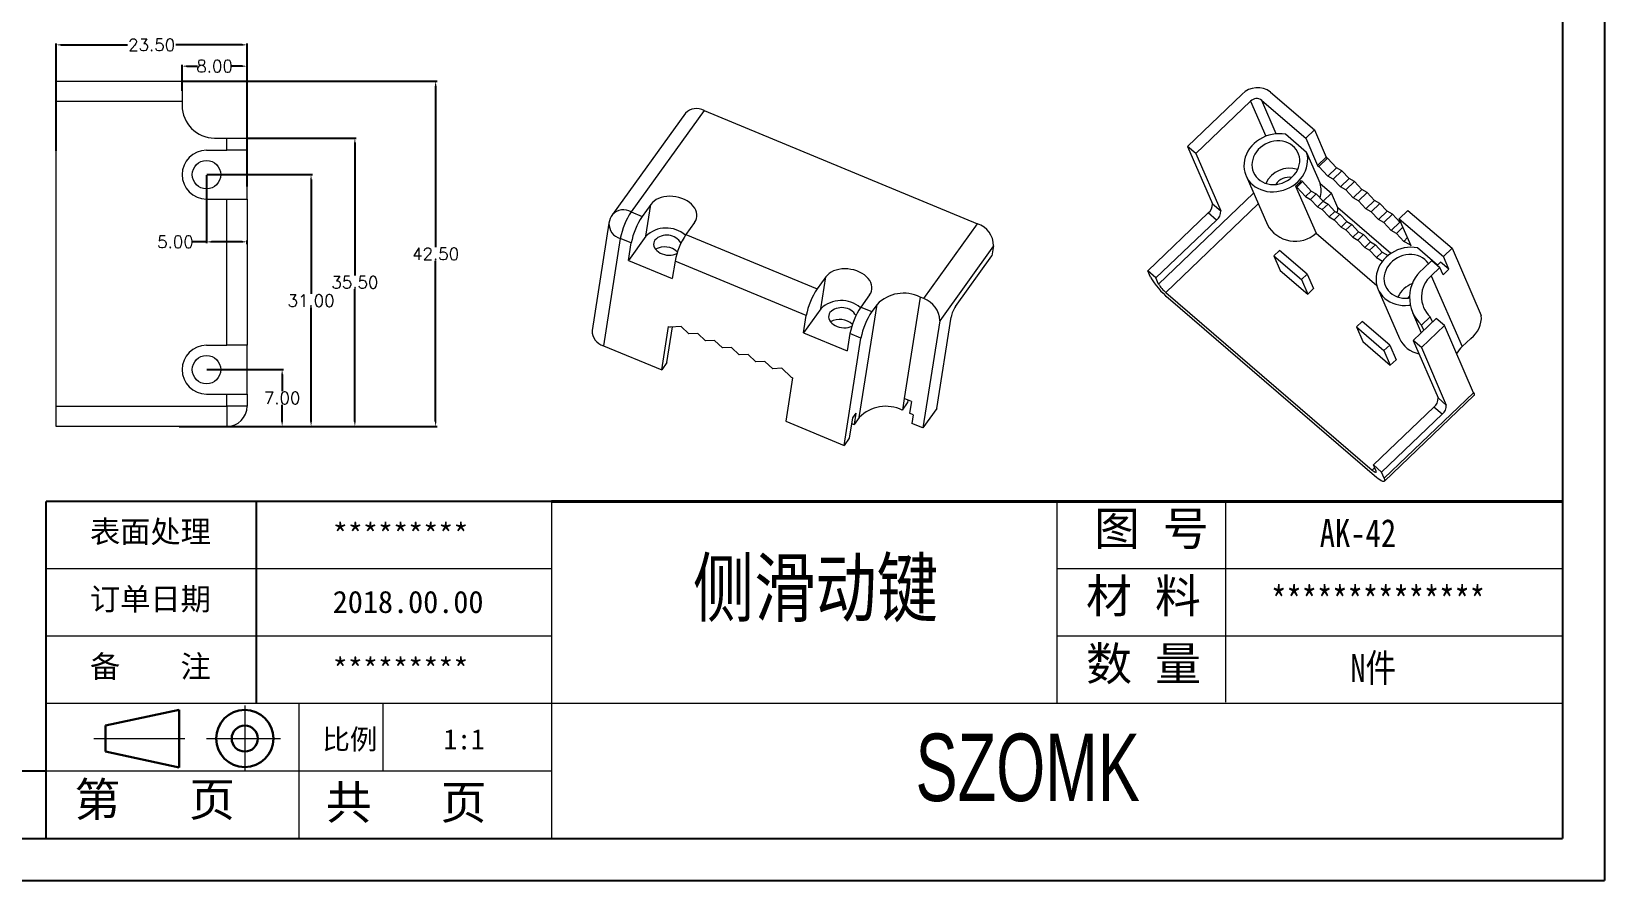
# Model space of a CAD drawing. Header units: inches. Extents: x 1696 to 3185, y 390 to 766.
# Drawn here: x 1810.4 to 2004, y 389.6 to 494.1 of the extents above; entities that cross this region are included whole.
import ezdxf

# ---------------------------------------------------------------- set-up
doc = ezdxf.new("R2010")
doc.units = ezdxf.units.IN
doc.header["$LTSCALE"] = 15
doc.linetypes.add('CENTER2', pattern=[28.575, 19.05, -3.175, 3.175, -3.175])
doc.layers.add('文字', color=81, linetype='Continuous')
for name, color, linetype, lineweight in [('粗实线', 7, 'Continuous', 30), ('细实线', 3, 'Continuous', 9), ('细点划线', 2, 'CENTER2', 9)]:
    doc.layers.add(name, color=color, linetype=linetype, lineweight=lineweight)
doc.styles.get("Standard").update_dxf_attribs({"font": 'txt', "bigfont": 'gbcbig.shx'})
doc.styles.add('宋体', font='', dxfattribs={"width": 0.8, "height": 3.5})
doc.styles.add('长仿宋', font='', dxfattribs={"width": 0.7, "height": 4})
doc.styles.get('宋体').set_extended_font_data('SimSun')
doc.styles.get('长仿宋').set_extended_font_data('SimSun')
doc.dimstyles.new('2', dxfattribs={"dimtxt": 1.5, "dimasz": 0.6, "dimexe": 0.18, "dimexo": 0.0625, "dimgap": 0.09, "dimtad": 0, "dimtih": 1, "dimtoh": 1, "dimzin": 0, "dimdsep": 46, "dimtxsty": 'Standard', "dimcen": 0, "dimadec": 0, "dimazin": 2, "dimtfac": 1, "dimtofl": 0, "dimtmove": 0, "dimatfit": 3, "dimfxl": 1, "dimtolj": 1, "dimtzin": 0, "dimarcsym": 0})

# ---------------------------------------------------------------- blocks, each defined once
blk = doc.blocks.new('*D273')
at = {"color": 0, "lineweight": -2}
for p, q in [((1831.99, 452.49), (1841.42, 452.49)), ((1841.24, 451.89), (1841.24, 449.83)), ((1841.24, 446.09), (1841.24, 448.15)), ((1828.58, 445.49), (1841.42, 445.49))]:
    blk.add_line(p, q, dxfattribs=at)
at = {"color": 0}
for points in [[(1841.14, 451.89), (1841.34, 451.89), (1841.24, 452.49)], [(1841.14, 446.09), (1841.34, 446.09), (1841.24, 445.49)]]:
    blk.add_solid(points, dxfattribs=at)
at = {"layer": 'Defpoints', "color": 0}
for p in [(1831.93, 452.49), (1841.24, 452.49), (1828.52, 445.49)]:
    blk.add_point(p, dxfattribs=at)
at = {"color": 0, "insert": (1841.24, 448.99), "char_height": 1.5, "attachment_point": 5}
blk.add_mtext('\\A1;7.00', dxfattribs=at)
blk = doc.blocks.new('*D274')
at = {"color": 0, "lineweight": -2}
for p, q in [((1831.99, 476.49), (1844.98, 476.49)), ((1844.8, 475.89), (1844.8, 461.83)), ((1844.8, 446.09), (1844.8, 460.15)), ((1830.68, 445.49), (1844.98, 445.49))]:
    blk.add_line(p, q, dxfattribs=at)
at = {"color": 0}
for points in [[(1844.7, 475.89), (1844.9, 475.89), (1844.8, 476.49)], [(1844.7, 446.09), (1844.9, 446.09), (1844.8, 445.49)]]:
    blk.add_solid(points, dxfattribs=at)
at = {"layer": 'Defpoints', "color": 0}
for p in [(1831.93, 476.49), (1844.8, 476.49), (1830.62, 445.49)]:
    blk.add_point(p, dxfattribs=at)
at = {"color": 0, "insert": (1844.8, 460.99), "char_height": 1.5, "attachment_point": 5}
blk.add_mtext('\\A1;31.00', dxfattribs=at)
blk = doc.blocks.new('*D275')
at = {"color": 0, "lineweight": -2}
for p, q in [((1836.99, 480.99), (1850.37, 480.99)), ((1850.19, 480.39), (1850.19, 464.08)), ((1850.19, 446.09), (1850.19, 462.4)), ((1828.58, 445.49), (1850.37, 445.49))]:
    blk.add_line(p, q, dxfattribs=at)
at = {"color": 0}
for points in [[(1850.09, 480.39), (1850.29, 480.39), (1850.19, 480.99)], [(1850.09, 446.09), (1850.29, 446.09), (1850.19, 445.49)]]:
    blk.add_solid(points, dxfattribs=at)
at = {"layer": 'Defpoints', "color": 0}
for p in [(1836.93, 480.99), (1850.19, 480.99), (1828.52, 445.49)]:
    blk.add_point(p, dxfattribs=at)
at = {"color": 0, "insert": (1850.19, 463.24), "char_height": 1.5, "attachment_point": 5}
blk.add_mtext('\\A1;35.50', dxfattribs=at)
blk = doc.blocks.new('*D276')
at = {"color": 0, "lineweight": -2}
for p, q in [((1828.99, 487.99), (1860.31, 487.99)), ((1860.13, 487.39), (1860.13, 467.58)), ((1860.13, 446.09), (1860.13, 465.9)), ((1828.58, 445.49), (1860.31, 445.49))]:
    blk.add_line(p, q, dxfattribs=at)
at = {"color": 0}
for points in [[(1860.03, 487.39), (1860.23, 487.39), (1860.13, 487.99)], [(1860.03, 446.09), (1860.23, 446.09), (1860.13, 445.49)]]:
    blk.add_solid(points, dxfattribs=at)
at = {"layer": 'Defpoints', "color": 0}
for p in [(1828.93, 487.99), (1828.52, 445.49), (1860.13, 445.49)]:
    blk.add_point(p, dxfattribs=at)
at = {"color": 0, "insert": (1860.13, 466.74), "char_height": 1.5, "attachment_point": 5}
blk.add_mtext('\\A1;42.50', dxfattribs=at)
blk = doc.blocks.new('*D277')
at = {"color": 0, "lineweight": -2}
for p, q in [((1828.93, 486.8), (1828.93, 490.02)), ((1829.53, 489.84), (1830.84, 489.84)), ((1836.33, 489.84), (1835.02, 489.84)), ((1836.93, 478.33), (1836.93, 490.02))]:
    blk.add_line(p, q, dxfattribs=at)
at = {"color": 0}
for points in [[(1829.53, 489.94), (1829.53, 489.74), (1828.93, 489.84)], [(1836.33, 489.94), (1836.33, 489.74), (1836.93, 489.84)]]:
    blk.add_solid(points, dxfattribs=at)
at = {"layer": 'Defpoints', "color": 0}
for p in [(1828.93, 489.84), (1828.93, 486.74), (1836.93, 478.27)]:
    blk.add_point(p, dxfattribs=at)
at = {"color": 0, "insert": (1832.93, 489.84), "char_height": 1.5, "attachment_point": 5}
blk.add_mtext('\\A1;8.00', dxfattribs=at)
blk = doc.blocks.new('*D278')
at = {"color": 0, "lineweight": -2}
for p, q in [((1813.43, 479.42), (1813.43, 492.64)), ((1814.03, 492.46), (1822.22, 492.46)), ((1836.33, 492.46), (1828.15, 492.46)), ((1836.93, 475.05), (1836.93, 492.64))]:
    blk.add_line(p, q, dxfattribs=at)
at = {"color": 0}
for points in [[(1814.03, 492.56), (1814.03, 492.36), (1813.43, 492.46)], [(1836.33, 492.56), (1836.33, 492.36), (1836.93, 492.46)]]:
    blk.add_solid(points, dxfattribs=at)
at = {"layer": 'Defpoints', "color": 0}
for p in [(1813.43, 492.46), (1813.43, 479.36), (1836.93, 474.99)]:
    blk.add_point(p, dxfattribs=at)
at = {"color": 0, "insert": (1825.18, 492.46), "char_height": 1.5, "attachment_point": 5}
blk.add_mtext('\\A1;23.50', dxfattribs=at)
blk = doc.blocks.new('*D279')
at = {"color": 0, "lineweight": -2}
for p, q in [((1831.93, 476.43), (1831.93, 468.04)), ((1831.93, 468.22), (1830.2, 468.22)), ((1836.33, 468.22), (1832.53, 468.22)), ((1836.93, 467.95), (1836.93, 468.4))]:
    blk.add_line(p, q, dxfattribs=at)
at = {"color": 0}
for points in [[(1832.53, 468.32), (1832.53, 468.12), (1831.93, 468.22)], [(1836.33, 468.32), (1836.33, 468.12), (1836.93, 468.22)]]:
    blk.add_solid(points, dxfattribs=at)
at = {"layer": 'Defpoints', "color": 0}
for p in [(1831.93, 476.49), (1831.93, 468.22), (1836.93, 467.89)]:
    blk.add_point(p, dxfattribs=at)
at = {"color": 0, "insert": (1828.11, 468.22), "char_height": 1.5, "attachment_point": 5}
blk.add_mtext('\\A1;5.00', dxfattribs=at)

msp = doc.modelspace()

# ---------------------------------------------------------------- linework, layer by layer
for p, q in [((2003.987, 607.341), (2003.987, 389.613)), ((1998.803, 602.157), (1998.803, 394.797)), ((1874.387, 436.269), (1812.179, 436.269)), ((1812.179, 394.797), (1812.179, 436.269)), ((1838.099, 411.386), (1838.099, 436.269)), ((1812.179, 403.092), (1701.241, 403.092)), ((1701.241, 394.797), (1998.803, 394.797)), ((1696.057, 389.613), (2003.987, 389.613))]:
    msp.add_line(p, q)
at = {"color": 7, "linetype": 'Continuous', "lineweight": 15}
for p, q in [((1813.432, 487.989), (1828.932, 487.989)), ((1813.432, 485.489), (1813.432, 487.989)), ((1828.932, 487.989), (1828.932, 485.489)), ((1952.657, 479.963), (1959.398, 486.411)), ((1962.865, 486.651), (1968.283, 481.99)), ((1828.932, 485.489), (1813.432, 485.489)), ((1813.432, 447.989), (1813.432, 485.489)), ((1828.932, 485.489), (1828.932, 484.989)), ((1890.864, 484.051), (1881.899, 471.583)), ((1893.175, 484.375), (1884.209, 471.908)), ((1893.175, 484.375), (1926.823, 470.433)), ((1953.673, 479.089), (1960.413, 485.537)), ((1961.8, 485.633), (1967.218, 480.972)), ((1832.932, 480.989), (1834.432, 480.989)), ((1834.432, 479.489), (1834.432, 480.989)), ((1834.432, 480.989), (1836.932, 480.989)), ((1836.932, 480.989), (1836.932, 479.489)), ((1967.327, 479.201), (1964.704, 481.458)), ((1967.218, 480.972), (1968.283, 481.99)), ((1967.218, 480.972), (1968.678, 477.619)), ((1968.283, 481.99), (1969.742, 478.638)), ((1831.932, 479.489), (1834.432, 479.489)), ((1836.932, 479.489), (1834.432, 479.489)), ((1836.932, 473.489), (1836.932, 479.489)), ((1953.673, 479.089), (1952.657, 479.963)), ((1952.657, 479.963), (1955.732, 472.9)), ((1953.673, 479.089), (1956.747, 472.026)), ((1967.327, 479.201), (1968.981, 475.401)), ((1969.742, 478.638), (1968.678, 477.619)), ((1968.833, 477.486), (1969.897, 478.504)), ((1969.742, 478.638), (1969.897, 478.504)), ((1970.991, 477.339), (1969.897, 478.504)), ((1959.865, 476.357), (1962.492, 470.323)), ((1968.678, 477.619), (1968.833, 477.486)), ((1969.927, 476.321), (1968.833, 477.486)), ((1969.927, 476.321), (1970.991, 477.339)), ((1970.577, 475.948), (1969.927, 476.321)), ((1971.641, 476.966), (1970.577, 475.948)), ((1971.641, 476.966), (1970.991, 477.339)), ((1972.549, 475.999), (1971.641, 476.966)), ((1965.963, 475.078), (1968.492, 469.267)), ((1965.963, 475.078), (1966.098, 474.962)), ((1966.808, 475.641), (1966.098, 474.962)), ((1966.098, 474.962), (1967.192, 473.797)), ((1966.808, 475.641), (1966.672, 475.757)), ((1966.808, 475.641), (1967.902, 474.476)), ((1967.902, 474.476), (1967.192, 473.797)), ((1967.902, 474.476), (1968.509, 474.127)), ((1968.981, 475.401), (1970.379, 474.199)), ((1971.485, 474.981), (1970.577, 475.948)), ((1971.485, 474.981), (1972.549, 475.999)), ((1972.134, 474.608), (1971.485, 474.981)), ((1973.199, 475.626), (1972.134, 474.608)), ((1973.042, 473.641), (1972.134, 474.608)), ((1973.199, 475.626), (1972.549, 475.999)), ((1973.042, 473.641), (1974.107, 474.659)), ((1974.107, 474.659), (1973.199, 475.626)), ((1974.756, 474.286), (1974.107, 474.659)), ((1831.932, 473.489), (1834.432, 473.489)), ((1834.432, 455.489), (1834.432, 473.489)), ((1834.432, 473.489), (1836.932, 473.489)), ((1836.932, 473.489), (1836.932, 455.489)), ((1886.622, 472.834), (1885.555, 471.35)), ((1886.005, 468.909), (1886.622, 472.834)), ((1955.732, 472.9), (1956.747, 472.026)), ((1967.192, 473.797), (1967.799, 473.448)), ((1967.799, 473.448), (1968.509, 474.127)), ((1967.799, 473.448), (1968.648, 472.544)), ((1968.509, 474.127), (1969.358, 473.223)), ((1969.358, 473.223), (1968.648, 472.544)), ((1968.648, 472.544), (1969.256, 472.195)), ((1969.256, 472.195), (1969.965, 472.874)), ((1970.379, 474.199), (1969.358, 473.223)), ((1969.358, 473.223), (1969.965, 472.874)), ((1969.965, 472.874), (1970.814, 471.97)), ((1971.157, 472.411), (1970.379, 474.199)), ((1973.692, 473.268), (1973.042, 473.641)), ((1974.756, 474.286), (1973.692, 473.268)), ((1974.6, 472.301), (1973.692, 473.268)), ((1974.6, 472.301), (1975.664, 473.319)), ((1975.664, 473.319), (1974.756, 474.286)), ((1976.314, 472.946), (1975.25, 471.928)), ((1976.314, 472.946), (1975.664, 473.319)), ((1977.222, 471.979), (1976.314, 472.946)), ((1881.459, 470.512), (1879.381, 457.31)), ((1884.209, 471.908), (1885.555, 471.35)), ((1892.006, 470.603), (1890.939, 469.119)), ((1955.217, 471.775), (1947.767, 464.648)), ((1956.232, 470.901), (1948.782, 463.774)), ((1956.232, 470.901), (1955.217, 471.775)), ((1969.256, 472.195), (1970.104, 471.291)), ((1970.814, 471.97), (1970.104, 471.291)), ((1970.104, 471.291), (1970.712, 470.943)), ((1970.712, 470.943), (1971.421, 471.621)), ((1970.712, 470.943), (1971.561, 470.039)), ((1970.814, 471.97), (1971.421, 471.621)), ((1971.421, 471.621), (1972.27, 470.718)), ((1972.27, 470.718), (1971.561, 470.039)), ((1972.27, 470.718), (1972.877, 470.369)), ((1975.25, 471.928), (1974.6, 472.301)), ((1976.158, 470.961), (1975.25, 471.928)), ((1976.158, 470.961), (1977.222, 471.979)), ((1976.808, 470.588), (1976.158, 470.961)), ((1977.872, 471.606), (1976.808, 470.588)), ((1977.716, 469.621), (1976.808, 470.588)), ((1977.872, 471.606), (1977.222, 471.979)), ((1977.716, 469.621), (1978.78, 470.639)), ((1978.78, 470.639), (1977.872, 471.606)), ((1979.796, 472.085), (1978.732, 471.067)), ((1980.192, 467.714), (1978.732, 471.067)), ((1978.732, 471.067), (1984.15, 466.406)), ((1978.965, 470.533), (1978.78, 470.639)), ((1979.796, 472.085), (1985.215, 467.424)), ((1882.861, 468.639), (1880.783, 455.437)), ((1884.207, 468.081), (1882.861, 468.639)), ((1886.005, 468.909), (1883.87, 465.941)), ((1890.939, 469.119), (1907.09, 462.426)), ((1920.205, 461.23), (1926.823, 470.433)), ((1968.492, 469.267), (1975.958, 462.844)), ((1971.561, 470.039), (1972.168, 469.69)), ((1972.168, 469.69), (1972.877, 470.369)), ((1972.168, 469.69), (1973.017, 468.786)), ((1972.877, 470.369), (1973.726, 469.465)), ((1973.726, 469.465), (1973.017, 468.786)), ((1973.017, 468.786), (1973.624, 468.437)), ((1973.624, 468.437), (1974.334, 469.116)), ((1973.726, 469.465), (1974.334, 469.116)), ((1974.334, 469.116), (1975.182, 468.212)), ((1978.365, 469.247), (1977.716, 469.621)), ((1979.183, 470.03), (1978.365, 469.247)), ((1979.273, 468.281), (1978.365, 469.247)), ((1979.273, 468.281), (1979.748, 468.734)), ((1883.87, 465.941), (1884.207, 468.081)), ((1928.785, 467.719), (1922.168, 458.517)), ((1928.785, 467.719), (1928.594, 466.506)), ((1964.002, 467.158), (1963.292, 466.48)), ((1967.388, 464.245), (1964.002, 467.158)), ((1973.624, 468.437), (1974.473, 467.533)), ((1975.182, 468.212), (1974.473, 467.533)), ((1974.473, 467.533), (1975.08, 467.184)), ((1975.08, 467.184), (1975.79, 467.863)), ((1975.08, 467.184), (1975.929, 466.281)), ((1975.182, 468.212), (1975.79, 467.863)), ((1975.79, 467.863), (1976.639, 466.959)), ((1976.639, 466.959), (1975.929, 466.281)), ((1976.639, 466.959), (1977.358, 466.546)), ((1980.056, 467.831), (1979.273, 468.281)), ((1980.056, 467.831), (1980.116, 467.888)), ((1980.056, 467.831), (1980.192, 467.714)), ((1983.431, 465.347), (1980.959, 467.474)), ((1984.15, 466.406), (1985.215, 467.424)), ((1985.215, 467.424), (1988.815, 459.154)), ((1883.87, 465.941), (1889.254, 463.71)), ((1889.591, 465.851), (1889.254, 463.71)), ((1905.742, 459.158), (1889.591, 465.851)), ((1924.112, 460.272), (1928.594, 466.506)), ((1948.097, 463.888), (1947.767, 464.648)), ((1948.782, 463.774), (1947.767, 464.648)), ((1963.292, 466.48), (1966.679, 463.566)), ((1963.292, 466.48), (1964.071, 464.692)), ((1964.071, 464.692), (1967.457, 461.778)), ((1975.929, 466.281), (1976.672, 465.854)), ((1982.717, 465.93), (1981.652, 464.912)), ((1982.668, 464.038), (1983.733, 465.056)), ((1982.717, 465.93), (1983.733, 465.056)), ((1983.816, 465.715), (1983.414, 465.331)), ((1984.122, 464.162), (1983.733, 465.056)), ((1984.831, 464.841), (1983.816, 465.715)), ((1984.122, 464.162), (1984.831, 464.841)), ((1984.831, 464.841), (1984.15, 466.406)), ((1908.157, 463.911), (1907.09, 462.426)), ((1907.539, 459.986), (1908.157, 463.911)), ((1949.113, 463.014), (1948.782, 463.774)), ((1966.679, 463.566), (1967.388, 464.245)), ((1966.679, 463.566), (1967.457, 461.778)), ((1967.388, 464.245), (1968.167, 462.457)), ((1982.668, 464.038), (1986.463, 455.322)), ((1913.541, 461.68), (1912.474, 460.196)), ((1919.757, 461.416), (1917.791, 448.927)), ((1920.205, 461.23), (1919.757, 461.416)), ((1949.985, 461.984), (1975.383, 440.135)), ((1950.277, 461.314), (1975.675, 439.464)), ((1967.457, 461.778), (1968.167, 462.457)), ((1976.119, 462.373), (1978.746, 456.339)), ((1907.539, 459.986), (1905.405, 457.017)), ((1905.405, 457.017), (1905.742, 459.158)), ((1912.27, 446.613), (1914.46, 460.528)), ((1912.474, 460.196), (1913.819, 459.638)), ((1914.46, 460.528), (1913.819, 459.638)), ((1921.798, 447.689), (1923.572, 458.965)), ((1980.335, 459.512), (1981.418, 457.024)), ((1982.539, 458.993), (1981.475, 457.974)), ((1982.815, 458.36), (1982.539, 458.993)), ((1887.962, 452.462), (1888.804, 457.815)), ((1888.602, 453.353), (1889.293, 457.742)), ((1888.804, 457.815), (1889.009, 457.73)), ((1890.342, 457.785), (1889.009, 457.73)), ((1891.3, 456.884), (1890.342, 457.785)), ((1892.406, 456.93), (1891.3, 456.884)), ((1893.363, 456.029), (1892.406, 456.93)), ((1905.405, 457.017), (1910.789, 454.786)), ((1911.125, 456.927), (1910.789, 454.786)), ((1912.471, 456.37), (1911.125, 456.927)), ((1922.168, 458.517), (1920.09, 445.314)), ((1974.161, 458.418), (1973.452, 457.74)), ((1973.452, 457.74), (1974.23, 455.952)), ((1973.452, 457.74), (1976.838, 454.826)), ((1977.548, 455.505), (1974.161, 458.418)), ((1980.425, 456.074), (1983.263, 458.789)), ((1981.441, 455.2), (1984.279, 457.915)), ((1981.751, 457.342), (1981.475, 457.974)), ((1984.279, 457.915), (1983.263, 458.789)), ((1987.879, 449.646), (1984.279, 457.915)), ((1831.932, 455.489), (1834.432, 455.489)), ((1836.932, 455.489), (1834.432, 455.489)), ((1836.932, 449.489), (1836.932, 455.489)), ((1880.783, 455.437), (1887.962, 452.462)), ((1894.47, 456.075), (1893.363, 456.029)), ((1895.427, 455.174), (1894.47, 456.075)), ((1896.534, 455.22), (1895.427, 455.174)), ((1897.491, 454.319), (1896.534, 455.22)), ((1910.394, 443.167), (1912.471, 456.37)), ((1974.23, 455.952), (1977.616, 453.038)), ((1976.838, 454.826), (1977.548, 455.505)), ((1977.548, 455.505), (1978.326, 453.717)), ((1981.441, 455.2), (1980.425, 456.074)), ((1980.425, 456.074), (1983.5, 449.011)), ((1981.441, 455.2), (1984.516, 448.138)), ((1986.463, 455.322), (1987.527, 456.34)), ((1888.602, 453.353), (1887.962, 452.462)), ((1898.597, 454.365), (1897.491, 454.319)), ((1899.555, 453.463), (1898.597, 454.365)), ((1900.661, 453.51), (1899.555, 453.463)), ((1901.618, 452.608), (1900.661, 453.51)), ((1976.838, 454.826), (1977.616, 453.038)), ((1977.616, 453.038), (1978.326, 453.717)), ((1902.725, 452.654), (1901.618, 452.608)), ((1903.878, 451.568), (1902.725, 452.654)), ((1904.058, 451.494), (1903.215, 446.142)), ((1903.878, 451.568), (1904.058, 451.494)), ((1831.932, 449.489), (1834.432, 449.489)), ((1834.432, 447.989), (1834.432, 449.489)), ((1834.432, 449.489), (1836.932, 449.489)), ((1836.932, 449.489), (1836.932, 447.989)), ((1976.882, 439.125), (1987.879, 449.646)), ((1976.916, 438.775), (1987.914, 449.296)), ((1813.432, 447.989), (1834.432, 447.989)), ((1813.432, 445.489), (1813.432, 447.989)), ((1836.932, 447.989), (1834.432, 447.989)), ((1834.432, 447.989), (1834.432, 445.489)), ((1917.791, 448.927), (1917.567, 447.5)), ((1917.567, 447.5), (1918.207, 448.391)), ((1918.689, 448.556), (1917.791, 448.927)), ((1918.261, 448.733), (1918.207, 448.391)), ((1918.689, 448.556), (1918.464, 447.128)), ((1921.798, 447.689), (1920.09, 445.314)), ((1982.985, 447.886), (1975.535, 440.759)), ((1984.001, 447.012), (1982.985, 447.886)), ((1983.5, 449.011), (1984.516, 448.138)), ((1834.432, 445.489), (1813.432, 445.489)), ((1903.215, 446.142), (1910.394, 443.167)), ((1911.427, 446.556), (1911.034, 444.058)), ((1911.316, 445.852), (1911.629, 445.722)), ((1911.854, 447.149), (1911.427, 446.556)), ((1911.854, 447.149), (1911.629, 445.722)), ((1912.27, 446.613), (1911.629, 445.722)), ((1918.913, 446.942), (1918.464, 447.128)), ((1918.913, 446.942), (1918.744, 445.872)), ((1920.09, 445.314), (1918.744, 445.872)), ((1984.001, 447.012), (1976.551, 439.885)), ((1911.034, 444.058), (1910.394, 443.167)), ((1976.551, 439.885), (1975.535, 440.759)), ((1975.866, 439.999), (1975.535, 440.759)), ((1976.882, 439.125), (1976.551, 439.885))]:
    msp.add_line(p, q, dxfattribs=at)
at = {"color": 8, "linetype": 'Continuous', "lineweight": 15}
for p, q in [((1960.413, 485.537), (1962.293, 481.22)), ((1963.591, 481.519), (1961.8, 485.633)), ((1960.805, 474.198), (1949.113, 463.014)), ((1949.985, 461.984), (1961.377, 472.882)), ((1977.691, 466.79), (1971.157, 472.411)), ((1975.682, 440.421), (1975.383, 440.135))]:
    msp.add_line(p, q, dxfattribs=at)
at = {"color": 7, "linetype": 'Continuous', "lineweight": 15, "flags": 128}
for points in [[(1964.704, 481.458), (1964.303, 481.514), (1963.894, 481.532), (1963.481, 481.509), (1963.068, 481.447), (1962.661, 481.346), (1962.263, 481.208), (1961.879, 481.033), (1961.514, 480.824), (1961.171, 480.584), (1960.854, 480.314), (1960.567, 480.018), (1960.313, 479.698), (1960.095, 479.36), (1959.915, 479.006), (1959.775, 478.64), (1959.677, 478.267), (1959.622, 477.89), (1959.61, 477.514), (1959.641, 477.142), (1959.716, 476.78), (1959.834, 476.431), (1959.992, 476.098), (1960.19, 475.787), (1960.425, 475.499), (1960.694, 475.239), (1960.995, 475.008), (1961.324, 474.811), (1961.678, 474.648), (1962.052, 474.522), (1962.443, 474.435), (1962.845, 474.386), (1963.256, 474.377), (1963.669, 474.408), (1964.081, 474.478), (1964.487, 474.586), (1964.882, 474.733), (1965.263, 474.914), (1965.624, 475.13), (1965.961, 475.377), (1966.272, 475.653), (1966.553, 475.954), (1966.799, 476.277), (1967.01, 476.619), (1967.182, 476.976), (1967.313, 477.344), (1967.402, 477.719), (1967.449, 478.096), (1967.452, 478.471), (1967.411, 478.841), (1967.327, 479.201)], [(1965.564, 476.206), (1965.81, 476.469), (1966.022, 476.755), (1966.196, 477.059), (1966.329, 477.377), (1966.42, 477.703), (1966.468, 478.034), (1966.471, 478.363), (1966.429, 478.685), (1966.343, 478.997), (1966.215, 479.293), (1966.046, 479.569), (1965.839, 479.82), (1965.597, 480.043), (1965.324, 480.234), (1965.023, 480.39), (1964.7, 480.51), (1964.36, 480.591), (1964.006, 480.632), (1963.646, 480.632), (1963.284, 480.592), (1962.925, 480.512), (1962.576, 480.393), (1962.241, 480.237), (1961.926, 480.046), (1961.635, 479.824), (1961.373, 479.573), (1961.144, 479.298), (1960.951, 479.002), (1960.797, 478.69), (1960.684, 478.368), (1960.615, 478.039), (1960.59, 477.709), (1960.609, 477.382), (1960.673, 477.064), (1960.78, 476.76), (1960.929, 476.473), (1961.117, 476.21), (1961.342, 475.972), (1961.6, 475.765), (1961.888, 475.59), (1962.2, 475.452), (1962.532, 475.352), (1962.88, 475.291), (1963.238, 475.27), (1963.6, 475.29), (1963.961, 475.35), (1964.315, 475.45), (1964.658, 475.588), (1964.983, 475.762), (1965.287, 475.969), (1965.564, 476.206)], [(1892.006, 470.603), (1892.145, 470.835), (1892.24, 471.081), (1892.289, 471.337), (1892.29, 471.599), (1892.245, 471.863), (1892.153, 472.125), (1892.017, 472.38), (1891.838, 472.625), (1891.619, 472.855), (1891.364, 473.068), (1891.077, 473.259), (1890.762, 473.426), (1890.423, 473.566), (1890.068, 473.677), (1889.7, 473.757), (1889.327, 473.805), (1888.953, 473.82), (1888.585, 473.802), (1888.229, 473.751), (1887.889, 473.668), (1887.572, 473.554), (1887.283, 473.411), (1887.025, 473.242), (1886.804, 473.049), (1886.622, 472.834)], [(1887.126, 468.444), (1887.027, 468.269), (1886.97, 468.082), (1886.959, 467.887), (1886.992, 467.69), (1887.07, 467.495), (1887.19, 467.308), (1887.348, 467.134), (1887.542, 466.977), (1887.766, 466.841), (1888.013, 466.729), (1888.279, 466.646), (1888.555, 466.591), (1888.835, 466.569), (1889.111, 466.577), (1889.376, 466.618), (1889.624, 466.688), (1889.818, 466.772)], [(1980.959, 467.474), (1980.558, 467.531), (1980.15, 467.548), (1979.737, 467.526), (1979.325, 467.464), (1978.918, 467.363), (1978.52, 467.225), (1978.137, 467.051), (1977.772, 466.843), (1977.429, 466.603), (1977.112, 466.333), (1976.825, 466.038), (1976.571, 465.719), (1976.353, 465.381), (1976.172, 465.028), (1976.032, 464.663), (1975.933, 464.29), (1975.877, 463.913), (1975.864, 463.537), (1975.895, 463.166), (1975.969, 462.804), (1976.085, 462.455), (1976.242, 462.123), (1976.439, 461.811), (1976.673, 461.523), (1976.941, 461.262), (1977.24, 461.031), (1977.568, 460.833), (1977.921, 460.669), (1978.294, 460.542), (1978.684, 460.453), (1979.086, 460.403), (1979.496, 460.393), (1979.909, 460.422), (1980.052, 460.442)], [(1982.323, 465.553), (1982.301, 465.585), (1982.094, 465.836), (1981.852, 466.059), (1981.579, 466.25), (1981.278, 466.407), (1980.955, 466.526), (1980.614, 466.607), (1980.261, 466.648), (1979.901, 466.649), (1979.538, 466.608), (1979.18, 466.528), (1978.831, 466.409), (1978.496, 466.253), (1978.181, 466.062), (1977.89, 465.84), (1977.628, 465.589), (1977.398, 465.314), (1977.205, 465.018), (1977.051, 464.707), (1976.939, 464.384), (1976.869, 464.055), (1976.844, 463.725), (1976.864, 463.398), (1976.927, 463.08), (1977.035, 462.776), (1977.183, 462.49), (1977.372, 462.226), (1977.597, 461.988), (1977.855, 461.781), (1978.142, 461.607), (1978.454, 461.468), (1978.787, 461.368), (1979.135, 461.307), (1979.492, 461.286), (1979.854, 461.306), (1979.984, 461.323)], [(1913.541, 461.68), (1913.68, 461.912), (1913.775, 462.158), (1913.823, 462.414), (1913.825, 462.676), (1913.78, 462.94), (1913.688, 463.201), (1913.552, 463.457), (1913.373, 463.701), (1913.154, 463.932), (1912.899, 464.145), (1912.612, 464.336), (1912.296, 464.503), (1911.958, 464.643), (1911.603, 464.754), (1911.235, 464.834), (1910.862, 464.882), (1910.488, 464.897), (1910.12, 464.879), (1909.764, 464.828), (1909.424, 464.745), (1909.107, 464.631), (1908.818, 464.488), (1908.56, 464.319), (1908.339, 464.125), (1908.157, 463.911)], [(1908.661, 459.521), (1908.562, 459.346), (1908.505, 459.158), (1908.494, 458.964), (1908.527, 458.766), (1908.605, 458.572), (1908.724, 458.385), (1908.883, 458.211), (1909.077, 458.053), (1909.3, 457.917), (1909.548, 457.806), (1909.813, 457.722), (1910.09, 457.668), (1910.369, 457.645), (1910.646, 457.654), (1910.911, 457.694), (1911.159, 457.765), (1911.353, 457.849)], [(1987.879, 449.646), (1987.931, 449.501), (1987.948, 449.39), (1987.928, 449.313), (1987.914, 449.296)], [(1975.383, 440.135), (1975.511, 440.029), (1975.627, 439.946), (1975.726, 439.886), (1975.805, 439.853), (1975.86, 439.849), (1975.889, 439.872), (1975.891, 439.923), (1975.866, 439.999)], [(1975.675, 439.464), (1975.911, 439.268), (1976.132, 439.099), (1976.334, 438.96), (1976.513, 438.854), (1976.665, 438.783), (1976.787, 438.749), (1976.876, 438.752), (1976.931, 438.792), (1976.95, 438.869), (1976.934, 438.981), (1976.882, 439.125)]]:
    msp.add_lwpolyline(points, dxfattribs=at)
at = {"color": 7, "linetype": 'Continuous', "lineweight": 15}
for centre in [(1831.932, 476.489), (1831.932, 452.489)]:
    msp.add_circle(centre, 1.75, dxfattribs=at)
for centre, radius, start, end in [((1961.269, 484.542), 2.645, 52.89045, 135.03778), ((1832.932, 484.989), 4, 180, 270), ((1892.23, 482.715), 1.91, 60.35145, 135.63979), ((1961.162, 484.795), 1.054, 52.70745, 135.22078), ((1831.932, 476.489), 3, 90, 270), ((1965.255, 473.995), 3.288, 72.72371, 154.32599), ((1965.155, 474.227), 1.939, 80.04791, 147.00179), ((1963.341, 478.529), 4.333, 307.22488, 320.2354), ((1965.861, 474.497), 3.249, 344.2725, 16.15662), ((1954.443, 472.809), 1.292, 306.78759, 4.05185), ((1970.378, 472.249), 0.796, 328.35352, 11.74795), ((1883.928, 470.123), 2.5, 144.28031, 171.05628), ((1891.46, 467.005), 8.753, 145.93382, 169.23675), ((1892.798, 466.45), 8.744, 145.92184, 169.24874), ((1955.459, 471.935), 1.292, 306.78759, 4.05185), ((1888.513, 466.304), 3.616, 49.08258, 133.91696), ((1888.582, 466.986), 2.061, 31.73897, 134.93805), ((1898.19, 464.216), 8.753, 145.93382, 169.23675), ((1925.952, 467.737), 2.833, 359.63953, 72.10806), ((1965.914, 472.194), 3.901, 208.67627, 311.37832), ((1888.318, 465.352), 2.246, 45.88692, 119.94313), ((1984.607, 461.365), 4.616, 129.79379, 227.27672), ((1956.422, 468.727), 9.629, 210.16953, 230.34362), ((1952.389, 464.903), 3.782, 209.98069, 230.53245), ((1981.479, 460.031), 3.252, 109.83446, 154.39513), ((1984.825, 461.459), 3.363, 129.90015, 227.17037), ((1914.332, 457.527), 8.744, 145.92184, 169.24874), ((1910.048, 457.381), 3.616, 49.08258, 133.91696), ((1917.72, 457.32), 4.574, 63.56299, 135.4621), ((1919.256, 458.477), 2.912, 0.78028, 70.96732), ((1981.306, 460.327), 1.807, 136.44152, 147.45957), ((1910.117, 458.062), 2.061, 31.73897, 134.93805), ((1919.724, 455.293), 8.753, 145.93382, 169.23675), ((1921.062, 454.738), 8.744, 145.92184, 169.24874), ((1927.032, 458.302), 3.522, 146.00529, 169.16528), ((1985.71, 458.873), 3.117, 305.65839, 5.18105), ((1881.272, 457.264), 1.891, 178.6118, 255.03369), ((1909.853, 456.429), 2.246, 45.88692, 119.94313), ((1831.932, 452.489), 3, 90, 270), ((1981.774, 457.72), 3.329, 204.52275, 258.83891), ((1989.318, 452.323), 4.14, 133.59393, 148.74487), ((1834.432, 447.989), 2.5, 270, 0), ((1915.53, 443.404), 4.574, 63.56299, 135.4621), ((1982.211, 448.92), 1.292, 306.78759, 4.05185), ((1983.227, 448.046), 1.292, 306.78759, 4.05185)]:
    msp.add_arc(centre, radius, start, end, dxfattribs=at)
at = {"color": 8, "linetype": 'Continuous', "lineweight": 15}
for centre, radius, start, end in [((1883.349, 470.466), 1.891, 178.6118, 255.03369), ((1883.259, 470.282), 1.882, 59.69853, 136.29272)]:
    msp.add_arc(centre, radius, start, end, dxfattribs=at)
at = {"layer": '粗实线', "color": 7, "lineweight": 40}
msp.add_line((1998.803, 436.269), (1874.387, 436.269), dxfattribs=at)
at = {"layer": '粗实线', "color": 7}
for p, q in [((1828.572, 410.61), (1819.509, 408.689)), ((1828.572, 410.61), (1828.572, 403.507)), ((1819.509, 408.689), (1819.509, 405.484)), ((1819.509, 405.484), (1828.572, 403.507))]:
    msp.add_line(p, q, dxfattribs=at)
for radius in [3.523, 1.603]:
    msp.add_circle((1836.638, 407.086), radius, dxfattribs=at)
at = {"layer": '细实线', "color": 7}
for p, q in [((1874.387, 436.269), (1874.387, 394.797)), ((1936.595, 436.269), (1936.595, 411.386)), ((1957.331, 436.269), (1957.331, 411.56)), ((1874.387, 427.975), (1812.179, 427.975)), ((1998.803, 427.975), (1936.595, 427.975)), ((1874.387, 419.68), (1812.179, 419.68)), ((1998.803, 419.68), (1936.595, 419.68)), ((1998.803, 411.386), (1812.179, 411.386)), ((1843.283, 411.386), (1843.283, 394.797)), ((1853.651, 411.386), (1853.651, 403.092)), ((1874.387, 403.092), (1812.179, 403.092))]:
    msp.add_line(p, q, dxfattribs=at)
at = {"layer": '细点划线', "color": 7}
for p, q in [((1836.638, 411.142), (1836.638, 403.092)), ((1818.064, 407.086), (1829.266, 407.086)), ((1831.926, 407.086), (1841.032, 407.086))]:
    msp.add_line(p, q, dxfattribs=at)

# ---------------------------------------------------------------- texts
at = {"char_height": 2.72775, "width": 1550.31963, "attachment_point": 1}
for s, insert in [('{\\fSimHei|b0|i0|c134|p49;表面处理}', (1817.589, 433.915)), ('{\\fSimHei|b0|i0|c134|p49;*********}', (1847.465, 433.564)), ('{\\fSimHei|b0|i0|c134|p49;订单日期}', (1817.589, 425.621)), ('{\\fSimHei|b0|i0|c134|p49;2018.00.00}', (1847.465, 425.27)), ('{\\fSimHei|b0|i0|c134|p49;备    注}', (1817.589, 417.326)), ('{\\fSimHei|b0|i0|c134|p49;*********}', (1847.465, 416.976))]:
    msp.add_mtext(s, dxfattribs=dict(at, insert=insert))
at = {"layer": '文字', "color": 0, "attachment_point": 1, "style": '宋体'}
for s, insert, char_height, width in [('{\\H1.111x;AK-42}', (1968.936, 434.102), 3.1104, 35.95972), ('侧滑动键', (1891.795, 429.109), 6.912, 88.36743), ('{\\H1.111x;**************}', (1962.953, 425.808), 3.1104, 35.95972), ('{\\H1.111x;N件}', (1972.699, 417.514), 3.1104, 35.95972)]:
    msp.add_mtext(s, dxfattribs=dict(at, insert=insert, char_height=char_height, width=width))
at = {"layer": '粗实线', "insert": (1919.194, 407.686), "char_height": 8.2944, "width": 93.01349, "attachment_point": 1, "style": '长仿宋'}
msp.add_mtext('{\\fSTXinwei|b0|i0|c134|p2;SZOMK}', dxfattribs=at)
at = {"layer": '细实线', "color": 7, "attachment_point": 1}
for s, insert, char_height, width in [('{\\fSimSun|b0|i0|c134|p54;图 号}', (1941.155, 435.01), 4.1472, 20.736), ('{\\fSimSun|b0|i0|c134|p54;材 料   }', (1940.172, 426.716), 4.1472, 20.736), ('{\\fSimSun|b0|i0|c134|p54;数 量}', (1940.192, 418.38), 4.1472, 18.73757), ('{\\fSimSun|b0|i0|c134|p54;比例}', (1846.186, 408.245), 2.48832, 10.92295), ('{\\fSimSun|b0|i0|c134|p54;1:1}', (1861.09, 408.245), 2.48832, 10.92295), ('{\\fSimSun|b0|i0|c134|p54;第   页}', (1815.669, 401.666), 4.1472, 31.104), ('{\\fSimSun|b0|i0|c134|p54; 共   页}', (1843.791, 401.314), 4.1472, 31.104)]:
    msp.add_mtext(s, dxfattribs=dict(at, insert=insert, char_height=char_height, width=width))

# ---------------------------------------------------------------- dimensions: what is measured, and where the dimension line sits
for base, p1, p2, picture, middle in [((1813.432, 492.455), (1836.932, 474.99), (1813.432, 479.356), '*D278', (1825.182, 492.455)), ((1828.932, 489.837), (1836.932, 478.272), (1828.932, 486.739), '*D277', (1832.932, 489.837))]:
    dim = msp.add_linear_dim(base=base, p1=p1, p2=p2, dimstyle='2')
    dim.commit()
    dim.dimension.update_dxf_attribs({"geometry": picture, "text_midpoint": middle})
for base, p1, p2, picture, middle in [((1860.131, 445.489), (1828.932, 487.989), (1828.521, 445.489), '*D276', (1860.131, 466.739)), ((1850.187, 480.989), (1828.521, 445.489), (1836.932, 480.989), '*D275', (1850.187, 463.239)), ((1844.802, 476.489), (1830.622, 445.489), (1831.932, 476.489), '*D274', (1844.802, 460.989)), ((1841.242, 452.489), (1828.521, 445.489), (1831.932, 452.489), '*D273', (1841.242, 448.989))]:
    dim = msp.add_linear_dim(base=base, p1=p1, p2=p2, angle=90, dimstyle='2')
    dim.commit()
    dim.dimension.update_dxf_attribs({"geometry": picture, "text_midpoint": middle})
dim = msp.add_linear_dim(base=(1831.932, 468.215), p1=(1836.932, 467.892), p2=(1831.932, 476.489), dimstyle='2')
dim.commit()
dim.dimension.update_dxf_attribs({"geometry": '*D279', "text_midpoint": (1828.109, 468.215), "dimtype": 160})

doc.saveas('drawing.dxf')
